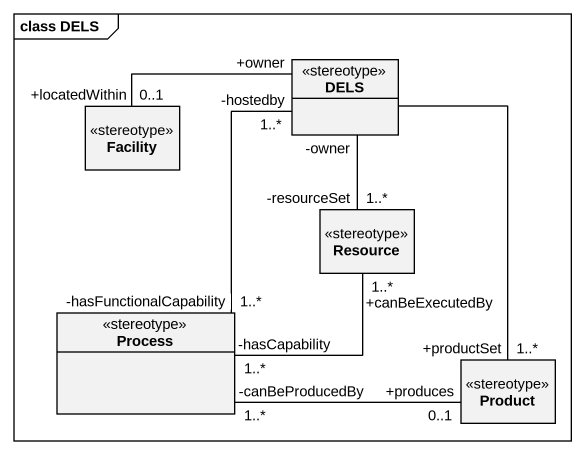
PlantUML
@startuml
mainframe class DELS
hide circle
hide empty members
class DELS <<stereotype>>
class Facility <<stereotype>>
class Resource <<stereotype>>
class "Process" as Process_ <<stereotype>>
class Product <<stereotype>>
DELS "-owner" -- "-resourceSet\n1..*" Resource
DELS "-hostedby\n1..*" -- "-hasFunctionalCapability\n1..*" Process_
DELS -- "+productSet\n1..*" Product
Facility "+locatedWithin\n0..1" -right- "+owner" DELS
Resource "+canBeExecutedBy\n1..*" -left- "-hasCapability\n1..*" Process_
Product "+produces\n0..1" -left- "-canBeProducedBy\n1..*" Process_
@enduml
